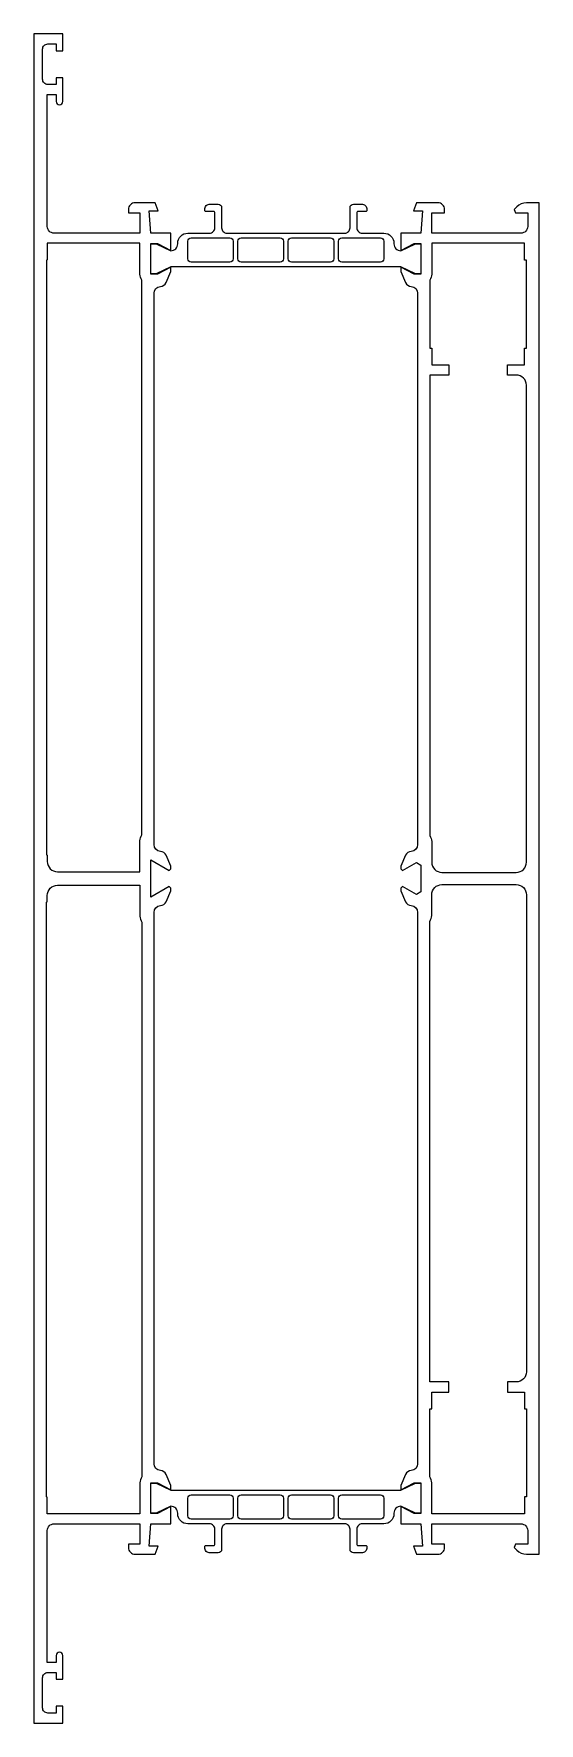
# Model space of a CAD drawing. Header units: millimetres. Extents: x 0 to 75, y -125 to 125.
import ezdxf

# ---------------------------------------------------------------- set-up
doc = ezdxf.new("R2010")
doc.units = ezdxf.units.MM

msp = doc.modelspace()

# ---------------------------------------------------------------- linework, layer by layer
for points in [[(0.2, 125), (0.2, -125), (4.5, -125), (4.5, -122.5), (3.5, -122.5), (3.5, -123.5), (2.3, -123.5, -0.414214), (1.5, -122.7), (1.5, -118.3, -0.414214), (2.3, -117.5), (3.5, -117.5), (3.5, -118.5), (4.5, -118.5), (4.5, -115, 1), (3.5, -115), (3.5, -116), (2.2, -116), (2.2, -96.5, -0.414214), (3.2, -95.5), (15.9, -95.5), (15.9, -98.5), (14.2, -98.5), (14.2, -99, 0.414214), (15.2, -100), (18.15, -100), (18.59, -98.8), (17.28, -98.8), (17.5, -95.5), (20.5, -95.5), (20.5, -92.9), (18.3, -93.9), (17.5, -93.9), (17.5, -89.5), (18.3, -89.5), (20.5, -90.5), (20.5, -89.8), (19.77, -88.19, 0.274646), (18.93, -87.6, -0.393274), (18, -86.61), (18, -5.02, -0.393274), (18.93, -4.02, 0.274646), (19.77, -3.44), (20.5, -1.83), (20.5, -1.44), (20.24, -1.18), (17.5, -2.75), (17.5, 2.75), (20.24, 1.18), (20.5, 1.44), (20.5, 1.82), (19.77, 3.44, 0.274646), (18.93, 4.02, -0.393274), (18, 5.02), (18, 86.61, -0.393274), (18.93, 87.6, 0.274646), (19.77, 88.19), (20.5, 89.8), (20.5, 90.5), (18.3, 89.5), (17.5, 89.5), (17.5, 93.9), (18.3, 93.9), (20.5, 92.9), (20.5, 95.5), (17.5, 95.5), (17.28, 98.8), (18.59, 98.8), (18.15, 100), (15.2, 100, 0.414214), (14.2, 99), (14.2, 98.5), (15.9, 98.5), (15.9, 95.5), (3.2, 95.5, -0.414214), (2.2, 96.5), (2.2, 116), (3.5, 116), (3.5, 115, 1), (4.5, 115), (4.5, 118.5), (3.5, 118.5), (3.5, 117.5), (2.3, 117.5, -0.414214), (1.5, 118.3), (1.5, 122.7, -0.414214), (2.3, 123.5), (3.5, 123.5), (3.5, 122.5), (4.5, 122.5), (4.5, 125), (0.2, 125, 0.414214)], [(54.5, 92.9), (54.5, 92.95), (56.5, 93.95), (57.5, 93.95), (57.5, 89.45), (56.5, 89.45), (54.5, 90.45), (54.5, 90.5), (20.5, 90.5), (20.5, 90.45), (18.5, 89.45), (17.5, 89.45), (17.5, 93.95), (18.5, 93.95), (20.5, 92.95), (20.5, 92.9, 0.414214), (21.5, 93.9), (21.5, 94, -0.414214), (23, 95.5), (26.2, 95.5, 0.414214), (27, 96.3), (27, 98.5, 0.414214), (26.8, 98.7), (25.7, 98.7, -0.414214), (25.5, 98.9), (25.5, 99, -0.414214), (26.3, 99.8), (27.5, 99.8, -0.414214), (28, 99.3), (28, 96.3, 0.414214), (28.8, 95.5), (46.2, 95.5, 0.414214), (47, 96.3), (47, 99.3, -0.414214), (47.5, 99.8), (48.7, 99.8, -0.414214), (49.5, 99), (49.5, 98.9, -0.414214), (49.3, 98.7), (48.2, 98.7, 0.414214), (48, 98.5), (48, 96.3, 0.414214), (48.8, 95.5), (52, 95.5, -0.414214), (53.5, 94), (53.5, 93.9, 0.414214), (54.5, 92.9)], [(75, 100), (73.1, 100, 0.198912), (71.69, 99.41), (71.29, 99.01), (71.5, 98.5), (73.3, 98.5), (73.3, 96.5, -0.414214), (72.3, 95.5), (59.1, 95.5), (59.1, 98.5), (61, 98.5), (61, 99, 0.414214), (60, 100), (56.85, 100), (56.41, 98.8), (57.72, 98.8), (57.5, 95.5), (54.5, 95.5), (54.5, 92.9), (56.7, 93.9), (57.5, 93.9), (57.5, 89.5), (56.7, 89.5), (54.5, 90.5), (54.5, 89.8), (55.23, 88.19, 0.274646), (56.07, 87.6, -0.393274), (57, 86.61), (57, 5.02, -0.393274), (56.07, 4.02, 0.274646), (55.23, 3.44), (54.5, 1.82), (54.5, 1.44), (54.76, 1.17), (56.82, 2.36), (57.5, 1.97), (57.5, -1.97), (56.82, -2.36), (54.76, -1.17), (54.5, -1.44), (54.5, -1.82), (55.23, -3.44, 0.274646), (56.07, -4.02, -0.393274), (57, -5.02), (57, -86.61, -0.393274), (56.07, -87.6, 0.274646), (55.23, -88.19), (54.5, -89.8), (54.5, -90.5), (56.7, -89.5), (57.5, -89.5), (57.5, -93.9), (56.7, -93.9), (54.5, -92.9), (54.5, -95.5), (57.5, -95.5), (57.72, -98.8), (56.41, -98.8), (56.85, -100), (60, -100, 0.414214), (61, -99), (61, -98.5), (59.1, -98.5), (59.1, -95.5), (72.3, -95.5, -0.414214), (73.3, -96.5), (73.3, -98.5), (71.5, -98.5), (71.29, -99.01), (71.69, -99.41, 0.198912), (73.1, -100), (75, -100), (75, 100)], [(2.1, 3.5), (2.2, 3.44), (2.2, 2.5, 0.414214), (3.7, 1), (15.9, 1), (15.9, 5.35, -0.112281), (16.1, 6.24, 0.112281), (16.2, 6.67), (16.2, 88.33, 0.112281), (16.1, 88.76, -0.112281), (15.9, 89.65), (15.9, 94), (2.2, 94), (2.2, 91.56), (2.1, 91.5), (2.1, 3.5, -0.267949)], [(23, 91.7), (23, 94.3, -0.414214), (23.5, 94.8), (29.2, 94.8, -0.414214), (29.7, 94.3), (29.7, 91.7, -0.414214), (29.2, 91.2), (23.5, 91.2, -0.414214), (23, 91.7)], [(30.4, 91.7), (30.4, 94.3, -0.414214), (30.9, 94.8), (36.65, 94.8, -0.414214), (37.15, 94.3), (37.15, 91.7, -0.414214), (36.65, 91.2), (30.9, 91.2, -0.414214), (30.4, 91.7)], [(44.6, 91.7, -0.414214), (44.1, 91.2), (38.35, 91.2, -0.414214), (37.85, 91.7), (37.85, 94.3, -0.414214), (38.35, 94.8), (44.1, 94.8, -0.414214), (44.6, 94.3), (44.6, 91.7)], [(45.3, 91.7), (45.3, 94.3, -0.414214), (45.8, 94.8), (51.5, 94.8, -0.414214), (52, 94.3), (52, 91.7, -0.414214), (51.5, 91.2), (45.8, 91.2, -0.414214), (45.3, 91.7)], [(73.1, 2.4), (73.1, 73, 0.414214), (71.6, 74.5), (70.3, 74.5), (70.3, 76), (72.8, 76), (72.8, 78.5), (73.1, 78.5), (73.1, 91.5), (72.8, 91.5), (72.8, 94), (59.1, 94), (59.1, 89.65, -0.112281), (58.9, 88.76, 0.112281), (58.8, 88.33), (58.8, 78.5), (59.1, 78.5), (59.1, 76), (61.6, 76), (61.6, 74.5), (58.8, 74.5), (58.8, 6.57, 0.112281), (58.9, 6.14, -0.112281), (59.1, 5.25), (59.1, 2.4, 0.414214), (60.6, 0.9), (71.6, 0.9, 0.414214), (73.1, 2.4)], [(2.1, -3.5), (2.2, -3.44), (2.2, -2.5, -0.414214), (3.7, -1), (15.9, -1), (15.9, -5.35, 0.112281), (16.1, -6.24, -0.112281), (16.2, -6.67), (16.2, -88.33, -0.112281), (16.1, -88.76, 0.112281), (15.9, -89.65), (15.9, -94), (2.2, -94), (2.2, -91.56), (2.1, -91.5), (2.1, -3.5, 0.267949)], [(71.6, -0.9, -0.414214), (73.1, -2.4), (73.1, -73, -0.414214), (71.6, -74.5), (70.3, -74.5), (70.3, -76), (72.8, -76), (72.8, -78.5), (73.1, -78.5), (73.1, -91.5), (72.8, -91.5), (72.8, -94), (59.1, -94), (59.1, -89.65, 0.112281), (58.9, -88.76, -0.112281), (58.8, -88.33), (58.8, -78.5), (59.1, -78.5), (59.1, -76), (61.6, -76), (61.6, -74.5), (58.8, -74.5), (58.8, -6.57, -0.112281), (58.9, -6.14, 0.112281), (59.1, -5.25), (59.1, -2.4, -0.414214), (60.6, -0.9), (71.6, -0.9)], [(20.5, -92.9), (20.5, -92.95), (18.5, -93.95), (17.5, -93.95), (17.5, -89.45), (18.5, -89.45), (20.5, -90.45), (20.5, -90.5), (54.5, -90.5), (54.5, -90.45), (56.5, -89.45), (57.5, -89.45), (57.5, -93.95), (56.5, -93.95), (54.5, -92.95), (54.5, -92.9, 0.414214), (53.5, -93.9), (53.5, -94, -0.414214), (52, -95.5), (48.8, -95.5, 0.414214), (48, -96.3), (48, -98.5, 0.414214), (48.2, -98.7), (49.3, -98.7, -0.414214), (49.5, -98.9), (49.5, -99, -0.414214), (48.7, -99.8), (47.5, -99.8, -0.414214), (47, -99.3), (47, -96.3, 0.414214), (46.2, -95.5), (28.8, -95.5, 0.414214), (28, -96.3), (28, -99.3, -0.414214), (27.5, -99.8), (26.3, -99.8, -0.414214), (25.5, -99), (25.5, -98.9, -0.414214), (25.7, -98.7), (26.8, -98.7, 0.414214), (27, -98.5), (27, -96.3, 0.414214), (26.2, -95.5), (23, -95.5, -0.414214), (21.5, -94), (21.5, -93.9, 0.414214), (20.5, -92.9)], [(29.7, -91.7), (29.7, -94.3, -0.414214), (29.2, -94.8), (23.5, -94.8, -0.414214), (23, -94.3), (23, -91.7, -0.414214), (23.5, -91.2), (29.2, -91.2, -0.414214), (29.7, -91.7)], [(30.4, -91.7, -0.414214), (30.9, -91.2), (36.65, -91.2, -0.414214), (37.15, -91.7), (37.15, -94.3, -0.414214), (36.65, -94.8), (30.9, -94.8, -0.414214), (30.4, -94.3), (30.4, -91.7)], [(44.6, -91.7), (44.6, -94.3, -0.414214), (44.1, -94.8), (38.35, -94.8, -0.414214), (37.85, -94.3), (37.85, -91.7, -0.414214), (38.35, -91.2), (44.1, -91.2, -0.414214), (44.6, -91.7)], [(52, -91.7), (52, -94.3, -0.414214), (51.5, -94.8), (45.8, -94.8, -0.414214), (45.3, -94.3), (45.3, -91.7, -0.414214), (45.8, -91.2), (51.5, -91.2, -0.414214), (52, -91.7)]]:
    msp.add_lwpolyline(points, format="xyb", close=True)

doc.saveas('drawing.dxf')
